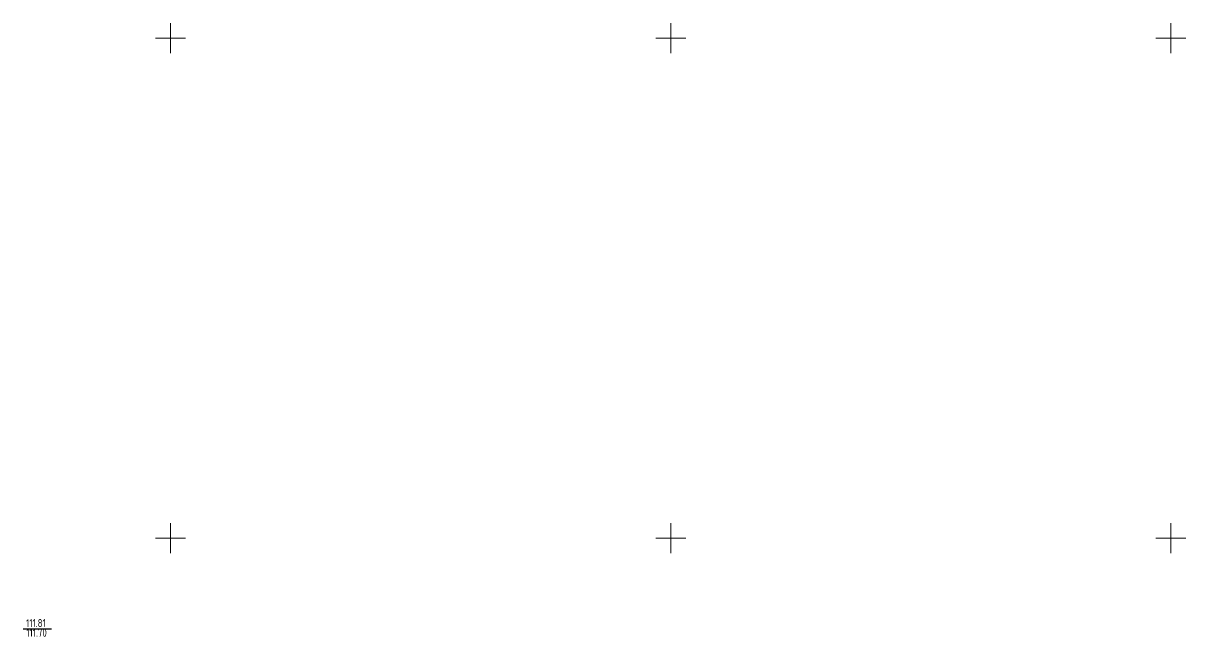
# Model space of a CAD drawing. Header units: metres. Extents: x 22515 to 24102, y 22346 to 22852.
# Drawn here: x 23985.3 to 24101.5, y 22640.1 to 22701.5 of the extents above; entities that cross this region are included whole.
import ezdxf

# ---------------------------------------------------------------- set-up
doc = ezdxf.new("R2010")
doc.units = ezdxf.units.M
doc.layers.add('02_Сетка', color=7, linetype='Continuous')
doc.layers.add('61_Отметки высоты поверхности', color=7, linetype='Continuous')
doc.styles.get("Standard").update_dxf_attribs({"font": 'GOST2304A.ttf', "height": 2})

# ---------------------------------------------------------------- blocks, each defined once
blk = doc.blocks.new('g5_012')
at = {"color": 92, "linetype": 'ByBlock', "lineweight": -2}
for p, q in [((0, -3), (0, 3)), ((-3, 0), (3, 0))]:
    blk.add_line(p, q, dxfattribs=at)

msp = doc.modelspace()

# ---------------------------------------------------------------- linework, layer by layer
at = {"layer": '61_Отметки высоты поверхности', "flags": 128}
msp.add_lwpolyline([(23985.26, 22640.93), (23988.1, 22640.93)], dxfattribs=at)

# ---------------------------------------------------------------- block references
at = {"layer": '02_Сетка', "color": 92, "linetype": 'Continuous', "lineweight": 15, "ltscale": 0.5, "xscale": 0.5, "yscale": 0.5}
for p in [(24000, 22700), (24050, 22700), (24100, 22700), (24000, 22650), (24050, 22650), (24100, 22650)]:
    msp.add_blockref('g5_012', p, dxfattribs=at)

# ---------------------------------------------------------------- texts
at = {"layer": '61_Отметки высоты поверхности', "color": 7, "linetype": 'Continuous', "lineweight": 15, "ltscale": 0.5}
for s, p in [('111.81', (23985.55, 22641.1)), ('111.70', (23985.57, 22640.14))]:
    msp.add_text(s, height=0.8, dxfattribs=at).set_placement(p)

doc.saveas('drawing.dxf')
